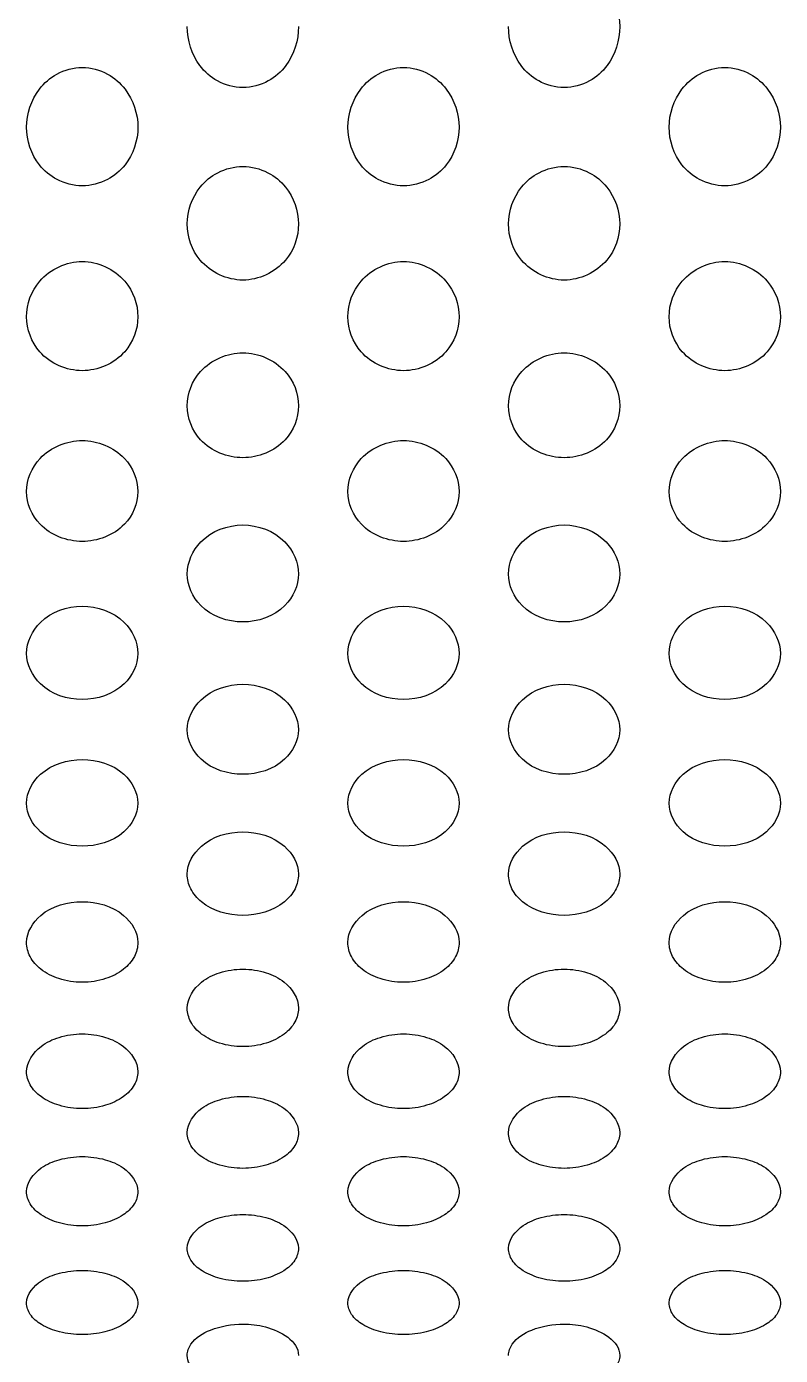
# Model space of a CAD drawing. Header units: millimetres. Extents: x 0 to 1189, y 0 to 841.
# Drawn here: x 548.68 to 569, y 269.14 to 304.96 of the extents above; entities that cross this region are included whole.
import ezdxf

# ---------------------------------------------------------------- set-up
doc = ezdxf.new("R2010")
doc.units = ezdxf.units.MM
doc.header["$LTSCALE"] = 65.395
doc.layers.get('0').update_dxf_attribs({"linetype": 'CONTINUOUS'})

msp = doc.modelspace()

# ---------------------------------------------------------------- linework, layer by layer
at = {"color": 7, "linetype": 'Continuous'}
for points, knots in [([(563.174, 306.642), (563.412, 306.642), (563.87, 306.511), (564.485, 305.936), (564.674, 305.329), (564.674, 304.956)], [0, 0, 0, 0, 0.289154, 0.546649, 1, 1, 1, 1]), ([(554.514, 303.312), (554.277, 303.312), (553.824, 303.433), (553.201, 303.986), (553.014, 304.588), (553.014, 304.956)], [0, 0, 0, 0, 0.290453, 0.547864, 1, 1, 1, 1]), ([(556.014, 304.956), (556.014, 304.588), (555.827, 303.986), (555.204, 303.433), (554.75, 303.312), (554.514, 303.312)], [0, 0, 0, 0, 0.452107, 0.709493, 1, 1, 1, 1]), ([(563.174, 303.312), (562.938, 303.312), (562.484, 303.433), (561.861, 303.986), (561.674, 304.588), (561.674, 304.956)], [0, 0, 0, 0, 0.290447, 0.547864, 1, 1, 1, 1]), ([(564.674, 304.956), (564.674, 304.588), (564.487, 303.986), (563.864, 303.433), (563.41, 303.312), (563.174, 303.312)], [0, 0, 0, 0, 0.452106, 0.709494, 1, 1, 1, 1]), ([(548.684, 302.24), (548.684, 302.601), (548.88, 303.192), (549.498, 303.734), (549.949, 303.855), (550.184, 303.855)], [0, 0, 0, 0, 0.449563, 0.708238, 1, 1, 1, 1]), ([(550.184, 303.855), (550.419, 303.855), (550.869, 303.734), (551.487, 303.192), (551.684, 302.601), (551.684, 302.24)], [0, 0, 0, 0, 0.291801, 0.550462, 1, 1, 1, 1]), ([(557.344, 302.24), (557.344, 302.601), (557.54, 303.192), (558.158, 303.734), (558.609, 303.855), (558.844, 303.855)], [0, 0, 0, 0, 0.449563, 0.708238, 1, 1, 1, 1]), ([(558.844, 303.855), (559.079, 303.855), (559.529, 303.734), (560.148, 303.192), (560.344, 302.601), (560.344, 302.24)], [0, 0, 0, 0, 0.291801, 0.550462, 1, 1, 1, 1]), ([(566.004, 302.24), (566.004, 302.601), (566.201, 303.192), (566.819, 303.734), (567.269, 303.855), (567.504, 303.855)], [0, 0, 0, 0, 0.449563, 0.708237, 1, 1, 1, 1]), ([(567.504, 303.855), (567.739, 303.855), (568.19, 303.734), (568.808, 303.192), (569.004, 302.601), (569.004, 302.24)], [0, 0, 0, 0, 0.291801, 0.550462, 1, 1, 1, 1]), ([(550.184, 300.664), (549.951, 300.664), (549.504, 300.776), (548.879, 301.297), (548.684, 301.883), (548.684, 302.24)], [0, 0, 0, 0, 0.293076, 0.551719, 1, 1, 1, 1]), ([(551.684, 302.24), (551.684, 301.883), (551.489, 301.297), (550.863, 300.776), (550.417, 300.664), (550.184, 300.664)], [0, 0, 0, 0, 0.448254, 0.706871, 1, 1, 1, 1]), ([(558.844, 300.664), (558.611, 300.664), (558.164, 300.776), (557.539, 301.297), (557.344, 301.883), (557.344, 302.24)], [0, 0, 0, 0, 0.293076, 0.551719, 1, 1, 1, 1]), ([(560.344, 302.24), (560.344, 301.883), (560.149, 301.297), (559.524, 300.776), (559.077, 300.664), (558.844, 300.664)], [0, 0, 0, 0, 0.448254, 0.706871, 1, 1, 1, 1]), ([(567.504, 300.664), (567.271, 300.664), (566.824, 300.776), (566.199, 301.297), (566.004, 301.883), (566.004, 302.24)], [0, 0, 0, 0, 0.293077, 0.55172, 1, 1, 1, 1]), ([(569.004, 302.24), (569.004, 301.883), (568.809, 301.297), (568.184, 300.776), (567.737, 300.664), (567.504, 300.664)], [0, 0, 0, 0, 0.448253, 0.70687, 1, 1, 1, 1]), ([(553.014, 299.635), (553.014, 299.986), (553.218, 300.561), (553.838, 301.073), (554.282, 301.185), (554.514, 301.185)], [0, 0, 0, 0, 0.445705, 0.705614, 1, 1, 1, 1]), ([(554.514, 301.185), (554.746, 301.185), (555.189, 301.073), (555.81, 300.561), (556.014, 299.986), (556.014, 299.635)], [0, 0, 0, 0, 0.29442, 0.554319, 1, 1, 1, 1]), ([(561.674, 299.635), (561.674, 299.986), (561.878, 300.561), (562.499, 301.073), (562.942, 301.185), (563.174, 301.185)], [0, 0, 0, 0, 0.445705, 0.705613, 1, 1, 1, 1]), ([(563.174, 301.185), (563.406, 301.185), (563.85, 301.073), (564.47, 300.561), (564.674, 299.986), (564.674, 299.635)], [0, 0, 0, 0, 0.29442, 0.554319, 1, 1, 1, 1]), ([(554.514, 298.122), (554.091, 298.122), (553.282, 298.492), (553.014, 299.289), (553.014, 299.635)], [0, 0, 0, 0, 0.549673, 1, 1, 1, 1]), ([(556.014, 299.635), (556.014, 299.289), (555.746, 298.492), (554.936, 298.122), (554.514, 298.122)], [0, 0, 0, 0, 0.450304, 1, 1, 1, 1]), ([(563.174, 298.122), (562.752, 298.122), (561.942, 298.492), (561.674, 299.289), (561.674, 299.635)], [0, 0, 0, 0, 0.549674, 1, 1, 1, 1]), ([(564.674, 299.635), (564.674, 299.289), (564.406, 298.492), (563.597, 298.122), (563.174, 298.122)], [0, 0, 0, 0, 0.450304, 1, 1, 1, 1]), ([(548.684, 297.134), (548.684, 297.475), (548.965, 298.259), (549.763, 298.622), (550.184, 298.622)], [0, 0, 0, 0, 0.447607, 1, 1, 1, 1]), ([(550.184, 298.622), (550.604, 298.622), (551.402, 298.259), (551.684, 297.475), (551.684, 297.134)], [0, 0, 0, 0, 0.552413, 1, 1, 1, 1]), ([(557.344, 297.134), (557.344, 297.475), (557.626, 298.259), (558.424, 298.622), (558.844, 298.622)], [0, 0, 0, 0, 0.447607, 1, 1, 1, 1]), ([(558.844, 298.622), (559.264, 298.622), (560.062, 298.259), (560.344, 297.475), (560.344, 297.134)], [0, 0, 0, 0, 0.552413, 1, 1, 1, 1]), ([(566.004, 297.134), (566.004, 297.475), (566.286, 298.259), (567.084, 298.622), (567.504, 298.622)], [0, 0, 0, 0, 0.447607, 1, 1, 1, 1]), ([(567.504, 298.622), (567.925, 298.622), (568.723, 298.259), (569.004, 297.475), (569.004, 297.134)], [0, 0, 0, 0, 0.552413, 1, 1, 1, 1]), ([(550.184, 295.681), (549.766, 295.681), (548.968, 296.018), (548.684, 296.798), (548.684, 297.134)], [0, 0, 0, 0, 0.553972, 1, 1, 1, 1]), ([(551.684, 297.134), (551.684, 296.798), (551.4, 296.019), (550.601, 295.681), (550.184, 295.681)], [0, 0, 0, 0, 0.446007, 1, 1, 1, 1]), ([(558.844, 295.681), (558.426, 295.681), (557.628, 296.018), (557.344, 296.798), (557.344, 297.134)], [0, 0, 0, 0, 0.553972, 1, 1, 1, 1]), ([(560.344, 297.134), (560.344, 296.798), (560.06, 296.019), (559.261, 295.681), (558.844, 295.681)], [0, 0, 0, 0, 0.446007, 1, 1, 1, 1]), ([(567.504, 295.681), (567.087, 295.681), (566.288, 296.018), (566.004, 296.798), (566.004, 297.134)], [0, 0, 0, 0, 0.553972, 1, 1, 1, 1]), ([(569.004, 297.134), (569.004, 296.798), (568.72, 296.019), (567.922, 295.681), (567.504, 295.681)], [0, 0, 0, 0, 0.446007, 1, 1, 1, 1]), ([(553.014, 294.732), (553.014, 295.063), (553.311, 295.83), (554.098, 296.162), (554.514, 296.162)], [0, 0, 0, 0, 0.443322, 1, 1, 1, 1]), ([(554.514, 296.162), (554.929, 296.162), (555.717, 295.83), (556.014, 295.063), (556.014, 294.732)], [0, 0, 0, 0, 0.556697, 1, 1, 1, 1]), ([(561.674, 294.732), (561.674, 295.063), (561.971, 295.83), (562.758, 296.162), (563.174, 296.162)], [0, 0, 0, 0, 0.443321, 1, 1, 1, 1]), ([(563.174, 296.162), (563.59, 296.162), (564.377, 295.83), (564.674, 295.063), (564.674, 294.732)], [0, 0, 0, 0, 0.556698, 1, 1, 1, 1]), ([(554.514, 293.335), (554.101, 293.335), (553.314, 293.642), (553.014, 294.405), (553.014, 294.732)], [0, 0, 0, 0, 0.558286, 1, 1, 1, 1]), ([(556.014, 294.732), (556.014, 294.405), (555.714, 293.642), (554.927, 293.335), (554.514, 293.335)], [0, 0, 0, 0, 0.441694, 1, 1, 1, 1]), ([(563.174, 293.335), (562.761, 293.335), (561.974, 293.642), (561.674, 294.405), (561.674, 294.732)], [0, 0, 0, 0, 0.558286, 1, 1, 1, 1]), ([(564.674, 294.732), (564.674, 294.405), (564.374, 293.642), (563.587, 293.335), (563.174, 293.335)], [0, 0, 0, 0, 0.441694, 1, 1, 1, 1]), ([(548.684, 292.422), (548.684, 292.744), (548.996, 293.494), (549.772, 293.797), (550.184, 293.797)], [0, 0, 0, 0, 0.438757, 1, 1, 1, 1]), ([(550.184, 293.797), (550.595, 293.797), (551.371, 293.494), (551.684, 292.744), (551.684, 292.422)], [0, 0, 0, 0, 0.561263, 1, 1, 1, 1]), ([(557.344, 292.422), (557.344, 292.744), (557.656, 293.494), (558.433, 293.797), (558.844, 293.797)], [0, 0, 0, 0, 0.438757, 1, 1, 1, 1]), ([(558.844, 293.797), (559.255, 293.797), (560.032, 293.494), (560.344, 292.744), (560.344, 292.422)], [0, 0, 0, 0, 0.561263, 1, 1, 1, 1]), ([(566.004, 292.422), (566.004, 292.744), (566.317, 293.494), (567.093, 293.797), (567.504, 293.797)], [0, 0, 0, 0, 0.438757, 1, 1, 1, 1]), ([(567.504, 293.797), (567.916, 293.797), (568.692, 293.494), (569.004, 292.744), (569.004, 292.422)], [0, 0, 0, 0, 0.561261, 1, 1, 1, 1]), ([(550.184, 291.079), (549.775, 291.079), (548.999, 291.359), (548.684, 292.105), (548.684, 292.422)], [0, 0, 0, 0, 0.562882, 1, 1, 1, 1]), ([(551.684, 292.422), (551.684, 292.105), (551.368, 291.359), (550.593, 291.079), (550.184, 291.079)], [0, 0, 0, 0, 0.437102, 1, 1, 1, 1]), ([(558.844, 291.079), (558.435, 291.079), (557.659, 291.359), (557.344, 292.105), (557.344, 292.422)], [0, 0, 0, 0, 0.562882, 1, 1, 1, 1]), ([(560.344, 292.422), (560.344, 292.105), (560.028, 291.359), (559.253, 291.079), (558.844, 291.079)], [0, 0, 0, 0, 0.437102, 1, 1, 1, 1]), ([(567.504, 291.079), (567.095, 291.079), (566.32, 291.359), (566.004, 292.105), (566.004, 292.422)], [0, 0, 0, 0, 0.562882, 1, 1, 1, 1]), ([(569.004, 292.422), (569.004, 292.105), (568.689, 291.359), (567.913, 291.079), (567.504, 291.079)], [0, 0, 0, 0, 0.437104, 1, 1, 1, 1]), ([(553.014, 290.2), (553.014, 290.513), (553.342, 291.247), (554.106, 291.523), (554.514, 291.523)], [0, 0, 0, 0, 0.434461, 1, 1, 1, 1]), ([(554.514, 291.523), (554.921, 291.523), (555.686, 291.247), (556.014, 290.513), (556.014, 290.2)], [0, 0, 0, 0, 0.565554, 1, 1, 1, 1]), ([(561.674, 290.2), (561.674, 290.513), (562.002, 291.247), (562.767, 291.523), (563.174, 291.523)], [0, 0, 0, 0, 0.434462, 1, 1, 1, 1]), ([(563.174, 291.523), (563.581, 291.523), (564.346, 291.247), (564.674, 290.513), (564.674, 290.2)], [0, 0, 0, 0, 0.565554, 1, 1, 1, 1]), ([(554.514, 288.907), (554.109, 288.907), (553.345, 289.162), (553.014, 289.891), (553.014, 290.2)], [0, 0, 0, 0, 0.567197, 1, 1, 1, 1]), ([(556.014, 290.2), (556.014, 289.891), (555.683, 289.162), (554.919, 288.907), (554.514, 288.907)], [0, 0, 0, 0, 0.43279, 1, 1, 1, 1]), ([(563.174, 288.907), (562.769, 288.907), (562.005, 289.162), (561.674, 289.891), (561.674, 290.2)], [0, 0, 0, 0, 0.567198, 1, 1, 1, 1]), ([(564.674, 290.2), (564.674, 289.891), (564.343, 289.162), (563.579, 288.907), (563.174, 288.907)], [0, 0, 0, 0, 0.43279, 1, 1, 1, 1]), ([(548.684, 288.062), (548.684, 288.366), (549.027, 289.083), (549.78, 289.335), (550.184, 289.335)], [0, 0, 0, 0, 0.430159, 1, 1, 1, 1]), ([(550.184, 289.335), (550.587, 289.335), (551.341, 289.083), (551.684, 288.366), (551.684, 288.062)], [0, 0, 0, 0, 0.569852, 1, 1, 1, 1]), ([(557.344, 288.062), (557.344, 288.366), (557.687, 289.083), (558.44, 289.335), (558.844, 289.335)], [0, 0, 0, 0, 0.430159, 1, 1, 1, 1]), ([(558.844, 289.335), (559.248, 289.335), (560.001, 289.083), (560.344, 288.366), (560.344, 288.062)], [0, 0, 0, 0, 0.569852, 1, 1, 1, 1]), ([(566.004, 288.062), (566.004, 288.366), (566.347, 289.083), (567.101, 289.335), (567.504, 289.335)], [0, 0, 0, 0, 0.430157, 1, 1, 1, 1]), ([(567.504, 289.335), (567.908, 289.335), (568.661, 289.083), (569.004, 288.366), (569.004, 288.062)], [0, 0, 0, 0, 0.56985, 1, 1, 1, 1]), ([(550.184, 286.817), (549.782, 286.817), (549.03, 287.048), (548.684, 287.761), (548.684, 288.062)], [0, 0, 0, 0, 0.571519, 1, 1, 1, 1]), ([(551.684, 288.062), (551.684, 287.761), (551.337, 287.048), (550.585, 286.817), (550.184, 286.817)], [0, 0, 0, 0, 0.428474, 1, 1, 1, 1]), ([(558.844, 286.817), (558.442, 286.817), (557.691, 287.048), (557.344, 287.761), (557.344, 288.062)], [0, 0, 0, 0, 0.571519, 1, 1, 1, 1]), ([(560.344, 288.062), (560.344, 287.761), (559.997, 287.048), (559.246, 286.817), (558.844, 286.817)], [0, 0, 0, 0, 0.428474, 1, 1, 1, 1]), ([(567.504, 286.817), (567.103, 286.817), (566.351, 287.048), (566.004, 287.761), (566.004, 288.062)], [0, 0, 0, 0, 0.571522, 1, 1, 1, 1]), ([(569.004, 288.062), (569.004, 287.761), (568.658, 287.048), (567.906, 286.817), (567.504, 286.817)], [0, 0, 0, 0, 0.428477, 1, 1, 1, 1]), ([(553.014, 286.003), (553.014, 286.299), (553.372, 287), (554.114, 287.229), (554.514, 287.229)], [0, 0, 0, 0, 0.425853, 1, 1, 1, 1]), ([(554.514, 287.229), (554.914, 287.229), (555.655, 287), (556.014, 286.299), (556.014, 286.003)], [0, 0, 0, 0, 0.574153, 1, 1, 1, 1]), ([(561.674, 286.003), (561.674, 286.299), (562.032, 287), (562.774, 287.229), (563.174, 287.229)], [0, 0, 0, 0, 0.425852, 1, 1, 1, 1]), ([(563.174, 287.229), (563.574, 287.229), (564.316, 287), (564.674, 286.299), (564.674, 286.003)], [0, 0, 0, 0, 0.574153, 1, 1, 1, 1]), ([(554.514, 284.804), (554.116, 284.804), (553.376, 285.014), (553.014, 285.709), (553.014, 286.003)], [0, 0, 0, 0, 0.575838, 1, 1, 1, 1]), ([(556.014, 286.003), (556.014, 285.709), (555.652, 285.014), (554.912, 284.804), (554.514, 284.804)], [0, 0, 0, 0, 0.424159, 1, 1, 1, 1]), ([(563.174, 284.804), (562.776, 284.804), (562.036, 285.014), (561.674, 285.709), (561.674, 286.003)], [0, 0, 0, 0, 0.575842, 1, 1, 1, 1]), ([(564.674, 286.003), (564.674, 285.709), (564.312, 285.014), (563.572, 284.804), (563.174, 284.804)], [0, 0, 0, 0, 0.424158, 1, 1, 1, 1]), ([(548.684, 284.02), (548.684, 284.309), (549.057, 284.993), (549.787, 285.201), (550.184, 285.201)], [0, 0, 0, 0, 0.421546, 1, 1, 1, 1]), ([(550.184, 285.201), (550.581, 285.201), (551.31, 284.993), (551.684, 284.309), (551.684, 284.02)], [0, 0, 0, 0, 0.578454, 1, 1, 1, 1]), ([(557.344, 284.02), (557.344, 284.309), (557.718, 284.993), (558.447, 285.201), (558.844, 285.201)], [0, 0, 0, 0, 0.421546, 1, 1, 1, 1]), ([(558.844, 285.201), (559.241, 285.201), (559.97, 284.993), (560.344, 284.309), (560.344, 284.02)], [0, 0, 0, 0, 0.578454, 1, 1, 1, 1]), ([(566.004, 284.02), (566.004, 284.309), (566.378, 284.993), (567.107, 285.201), (567.504, 285.201)], [0, 0, 0, 0, 0.421544, 1, 1, 1, 1]), ([(567.504, 285.201), (567.901, 285.201), (568.631, 284.993), (569.004, 284.309), (569.004, 284.02)], [0, 0, 0, 0, 0.578452, 1, 1, 1, 1]), ([(550.184, 282.865), (549.788, 282.865), (549.061, 283.055), (548.684, 283.734), (548.684, 284.02)], [0, 0, 0, 0, 0.580161, 1, 1, 1, 1]), ([(551.684, 284.02), (551.684, 283.734), (551.306, 283.055), (550.579, 282.865), (550.184, 282.865)], [0, 0, 0, 0, 0.419845, 1, 1, 1, 1]), ([(558.844, 282.865), (558.449, 282.865), (557.721, 283.055), (557.344, 283.734), (557.344, 284.02)], [0, 0, 0, 0, 0.580161, 1, 1, 1, 1]), ([(560.344, 284.02), (560.344, 283.734), (559.966, 283.055), (559.239, 282.865), (558.844, 282.865)], [0, 0, 0, 0, 0.419845, 1, 1, 1, 1]), ([(567.504, 282.865), (567.109, 282.865), (566.382, 283.055), (566.004, 283.734), (566.004, 284.02)], [0, 0, 0, 0, 0.580163, 1, 1, 1, 1]), ([(569.004, 284.02), (569.004, 283.734), (568.627, 283.055), (567.899, 282.865), (567.504, 282.865)], [0, 0, 0, 0, 0.419847, 1, 1, 1, 1]), ([(553.014, 282.109), (553.014, 282.391), (553.402, 283.058), (554.12, 283.247), (554.514, 283.247)], [0, 0, 0, 0, 0.417247, 1, 1, 1, 1]), ([(554.514, 283.247), (554.908, 283.247), (555.625, 283.058), (556.014, 282.391), (556.014, 282.109)], [0, 0, 0, 0, 0.582751, 1, 1, 1, 1]), ([(561.674, 282.109), (561.674, 282.391), (562.063, 283.058), (562.78, 283.247), (563.174, 283.247)], [0, 0, 0, 0, 0.417243, 1, 1, 1, 1]), ([(563.174, 283.247), (563.568, 283.247), (564.285, 283.058), (564.674, 282.391), (564.674, 282.109)], [0, 0, 0, 0, 0.582751, 1, 1, 1, 1]), ([(554.514, 280.997), (554.121, 280.997), (553.539, 281.157), (553.087, 281.686), (553.014, 281.975), (553.014, 282.109)], [0, 0, 0, 0, 0.578374, 0.802433, 1, 1, 1, 1]), ([(556.014, 282.109), (556.014, 281.975), (555.941, 281.686), (555.489, 281.157), (554.906, 280.997), (554.514, 280.997)], [0, 0, 0, 0, 0.197565, 0.421631, 1, 1, 1, 1]), ([(563.174, 280.997), (562.782, 280.997), (562.199, 281.157), (561.747, 281.686), (561.674, 281.975), (561.674, 282.109)], [0, 0, 0, 0, 0.578382, 0.802433, 1, 1, 1, 1]), ([(564.674, 282.109), (564.674, 281.975), (564.601, 281.686), (564.149, 281.157), (563.566, 280.997), (563.174, 280.997)], [0, 0, 0, 0, 0.197565, 0.421631, 1, 1, 1, 1]), ([(548.684, 280.269), (548.684, 280.544), (549.087, 281.194), (549.792, 281.365), (550.184, 281.365)], [0, 0, 0, 0, 0.412949, 1, 1, 1, 1]), ([(550.184, 281.365), (550.575, 281.365), (551.28, 281.194), (551.684, 280.544), (551.684, 280.269)], [0, 0, 0, 0, 0.587043, 1, 1, 1, 1]), ([(557.344, 280.269), (557.344, 280.544), (557.748, 281.194), (558.453, 281.365), (558.844, 281.365)], [0, 0, 0, 0, 0.412949, 1, 1, 1, 1]), ([(558.844, 281.365), (559.235, 281.365), (559.94, 281.194), (560.344, 280.544), (560.344, 280.269)], [0, 0, 0, 0, 0.587043, 1, 1, 1, 1]), ([(566.004, 280.269), (566.004, 280.544), (566.408, 281.194), (567.113, 281.365), (567.504, 281.365)], [0, 0, 0, 0, 0.412948, 1, 1, 1, 1]), ([(567.504, 281.365), (567.895, 281.365), (568.601, 281.194), (569.004, 280.544), (569.004, 280.269)], [0, 0, 0, 0, 0.587046, 1, 1, 1, 1]), ([(550.184, 279.197), (549.971, 279.197), (549.573, 279.255), (549.077, 279.502), (548.759, 279.856), (548.684, 280.139), (548.684, 280.269)], [0, 0, 0, 0, 0.314831, 0.585657, 0.807056, 1, 1, 1, 1]), ([(551.684, 280.269), (551.684, 280.139), (551.609, 279.856), (551.291, 279.502), (550.794, 279.255), (550.396, 279.197), (550.184, 279.197)], [0, 0, 0, 0, 0.192942, 0.414359, 0.685175, 1, 1, 1, 1]), ([(558.844, 279.197), (558.632, 279.197), (558.234, 279.255), (557.737, 279.502), (557.419, 279.856), (557.344, 280.139), (557.344, 280.269)], [0, 0, 0, 0, 0.314831, 0.585657, 0.807056, 1, 1, 1, 1]), ([(560.344, 280.269), (560.344, 280.139), (560.269, 279.856), (559.951, 279.502), (559.454, 279.255), (559.056, 279.197), (558.844, 279.197)], [0, 0, 0, 0, 0.192942, 0.414359, 0.685175, 1, 1, 1, 1]), ([(567.504, 279.197), (567.292, 279.197), (566.894, 279.255), (566.397, 279.502), (566.079, 279.856), (566.004, 280.139), (566.004, 280.269)], [0, 0, 0, 0, 0.314832, 0.585658, 0.807056, 1, 1, 1, 1]), ([(569.004, 280.269), (569.004, 280.139), (568.929, 279.856), (568.611, 279.502), (568.115, 279.255), (567.717, 279.197), (567.504, 279.197)], [0, 0, 0, 0, 0.192941, 0.414358, 0.68517, 1, 1, 1, 1]), ([(553.014, 278.495), (553.014, 278.764), (553.304, 279.204), (553.904, 279.489), (554.302, 279.551), (554.514, 279.551)], [0, 0, 0, 0, 0.405349, 0.680321, 1, 1, 1, 1]), ([(554.514, 279.551), (554.726, 279.551), (555.123, 279.489), (555.724, 279.204), (556.014, 278.764), (556.014, 278.495)], [0, 0, 0, 0, 0.319669, 0.594653, 1, 1, 1, 1]), ([(561.674, 278.495), (561.674, 278.764), (561.964, 279.204), (562.565, 279.489), (562.962, 279.551), (563.174, 279.551)], [0, 0, 0, 0, 0.405349, 0.680317, 1, 1, 1, 1]), ([(563.174, 279.551), (563.386, 279.551), (563.784, 279.489), (564.384, 279.204), (564.674, 278.764), (564.674, 278.495)], [0, 0, 0, 0, 0.319669, 0.594653, 1, 1, 1, 1]), ([(554.514, 277.462), (554.303, 277.462), (553.908, 277.518), (553.413, 277.753), (553.091, 278.093), (553.014, 278.369), (553.014, 278.495)], [0, 0, 0, 0, 0.317237, 0.58954, 0.810113, 1, 1, 1, 1]), ([(556.014, 278.495), (556.014, 278.369), (555.937, 278.093), (555.615, 277.753), (555.12, 277.518), (554.725, 277.462), (554.514, 277.462)], [0, 0, 0, 0, 0.189888, 0.410459, 0.682755, 1, 1, 1, 1]), ([(563.174, 277.462), (562.963, 277.462), (562.568, 277.518), (562.073, 277.753), (561.751, 278.093), (561.674, 278.369), (561.674, 278.495)], [0, 0, 0, 0, 0.317224, 0.589539, 0.810115, 1, 1, 1, 1]), ([(564.674, 278.495), (564.674, 278.369), (564.597, 278.093), (564.275, 277.753), (563.78, 277.518), (563.385, 277.462), (563.174, 277.462)], [0, 0, 0, 0, 0.189888, 0.410459, 0.682756, 1, 1, 1, 1]), ([(548.684, 276.786), (548.684, 277.048), (548.983, 277.476), (549.578, 277.745), (549.973, 277.804), (550.184, 277.804)], [0, 0, 0, 0, 0.401279, 0.677907, 1, 1, 1, 1]), ([(550.184, 277.804), (550.394, 277.804), (550.789, 277.745), (551.385, 277.476), (551.684, 277.048), (551.684, 276.786)], [0, 0, 0, 0, 0.322074, 0.598721, 1, 1, 1, 1]), ([(557.344, 276.786), (557.344, 277.048), (557.643, 277.476), (558.239, 277.745), (558.634, 277.804), (558.844, 277.804)], [0, 0, 0, 0, 0.401279, 0.677907, 1, 1, 1, 1]), ([(558.844, 277.804), (559.054, 277.804), (559.449, 277.745), (560.045, 277.476), (560.344, 277.048), (560.344, 276.786)], [0, 0, 0, 0, 0.322074, 0.598721, 1, 1, 1, 1]), ([(566.004, 276.786), (566.004, 277.048), (566.303, 277.476), (566.899, 277.745), (567.294, 277.804), (567.504, 277.804)], [0, 0, 0, 0, 0.401279, 0.677905, 1, 1, 1, 1]), ([(567.504, 277.804), (567.715, 277.804), (568.11, 277.745), (568.705, 277.476), (569.004, 277.048), (569.004, 276.786)], [0, 0, 0, 0, 0.322074, 0.598721, 1, 1, 1, 1]), ([(550.184, 275.791), (549.974, 275.791), (549.582, 275.844), (549.088, 276.068), (548.763, 276.394), (548.684, 276.664), (548.684, 276.786)], [0, 0, 0, 0, 0.319477, 0.59335, 0.813194, 1, 1, 1, 1]), ([(551.684, 276.786), (551.684, 276.664), (551.604, 276.394), (551.28, 276.068), (550.786, 275.844), (550.393, 275.791), (550.184, 275.791)], [0, 0, 0, 0, 0.18681, 0.406649, 0.680505, 1, 1, 1, 1]), ([(558.844, 275.791), (558.634, 275.791), (558.242, 275.844), (557.748, 276.068), (557.423, 276.394), (557.344, 276.664), (557.344, 276.786)], [0, 0, 0, 0, 0.319477, 0.59335, 0.813194, 1, 1, 1, 1]), ([(560.344, 276.786), (560.344, 276.664), (560.265, 276.394), (559.94, 276.068), (559.446, 275.844), (559.054, 275.791), (558.844, 275.791)], [0, 0, 0, 0, 0.18681, 0.406649, 0.680505, 1, 1, 1, 1]), ([(567.504, 275.791), (567.294, 275.791), (566.902, 275.844), (566.408, 276.068), (566.084, 276.394), (566.004, 276.664), (566.004, 276.786)], [0, 0, 0, 0, 0.319475, 0.59335, 0.813195, 1, 1, 1, 1]), ([(569.004, 276.786), (569.004, 276.664), (568.925, 276.394), (568.6, 276.068), (568.106, 275.844), (567.714, 275.791), (567.504, 275.791)], [0, 0, 0, 0, 0.18681, 0.406649, 0.680503, 1, 1, 1, 1]), ([(553.014, 275.14), (553.014, 275.396), (553.322, 275.811), (553.912, 276.064), (554.305, 276.12), (554.514, 276.12)], [0, 0, 0, 0, 0.397212, 0.675521, 1, 1, 1, 1]), ([(554.514, 276.12), (554.723, 276.12), (555.115, 276.064), (555.706, 275.811), (556.014, 275.396), (556.014, 275.14)], [0, 0, 0, 0, 0.324467, 0.602789, 1, 1, 1, 1]), ([(561.674, 275.14), (561.674, 275.396), (561.982, 275.811), (562.573, 276.064), (562.965, 276.12), (563.174, 276.12)], [0, 0, 0, 0, 0.397211, 0.675518, 1, 1, 1, 1]), ([(563.174, 276.12), (563.383, 276.12), (563.776, 276.064), (564.366, 275.811), (564.674, 275.396), (564.674, 275.14)], [0, 0, 0, 0, 0.324466, 0.602789, 1, 1, 1, 1]), ([(554.514, 274.181), (554.305, 274.181), (553.916, 274.231), (553.423, 274.445), (553.096, 274.757), (553.014, 275.021), (553.014, 275.14)], [0, 0, 0, 0, 0.32172, 0.597162, 0.816314, 1, 1, 1, 1]), ([(556.014, 275.14), (556.014, 275.021), (555.932, 274.757), (555.604, 274.445), (555.112, 274.231), (554.722, 274.181), (554.514, 274.181)], [0, 0, 0, 0, 0.183687, 0.402837, 0.678275, 1, 1, 1, 1]), ([(563.174, 274.181), (562.966, 274.181), (562.576, 274.231), (562.083, 274.445), (561.756, 274.757), (561.674, 275.021), (561.674, 275.14)], [0, 0, 0, 0, 0.321708, 0.597163, 0.816317, 1, 1, 1, 1]), ([(564.674, 275.14), (564.674, 275.021), (564.592, 274.757), (564.265, 274.445), (563.772, 274.231), (563.383, 274.181), (563.174, 274.181)], [0, 0, 0, 0, 0.183687, 0.402837, 0.678275, 1, 1, 1, 1]), ([(548.684, 273.554), (548.684, 273.804), (549, 274.206), (549.586, 274.444), (549.976, 274.498), (550.184, 274.498)], [0, 0, 0, 0, 0.39315, 0.673151, 1, 1, 1, 1]), ([(550.184, 274.498), (550.392, 274.498), (550.782, 274.444), (551.367, 274.206), (551.684, 273.804), (551.684, 273.554)], [0, 0, 0, 0, 0.326836, 0.606851, 1, 1, 1, 1]), ([(557.344, 273.554), (557.344, 273.804), (557.66, 274.206), (558.246, 274.444), (558.636, 274.498), (558.844, 274.498)], [0, 0, 0, 0, 0.39315, 0.673151, 1, 1, 1, 1]), ([(558.844, 274.498), (559.052, 274.498), (559.442, 274.444), (560.027, 274.206), (560.344, 273.804), (560.344, 273.554)], [0, 0, 0, 0, 0.326836, 0.606851, 1, 1, 1, 1]), ([(566.004, 273.554), (566.004, 273.804), (566.321, 274.206), (566.906, 274.444), (567.296, 274.498), (567.504, 274.498)], [0, 0, 0, 0, 0.39315, 0.67315, 1, 1, 1, 1]), ([(567.504, 274.498), (567.712, 274.498), (568.102, 274.444), (568.688, 274.206), (569.004, 273.804), (569.004, 273.554)], [0, 0, 0, 0, 0.326835, 0.606851, 1, 1, 1, 1]), ([(550.184, 272.63), (549.976, 272.63), (549.589, 272.678), (549.098, 272.881), (548.768, 273.18), (548.684, 273.438), (548.684, 273.554)], [0, 0, 0, 0, 0.323924, 0.600976, 0.819481, 1, 1, 1, 1]), ([(551.684, 273.554), (551.684, 273.438), (551.599, 273.18), (551.269, 272.881), (550.778, 272.678), (550.391, 272.63), (550.184, 272.63)], [0, 0, 0, 0, 0.180523, 0.399024, 0.676062, 1, 1, 1, 1]), ([(558.844, 272.63), (558.637, 272.63), (558.25, 272.678), (557.758, 272.881), (557.428, 273.18), (557.344, 273.438), (557.344, 273.554)], [0, 0, 0, 0, 0.323924, 0.600976, 0.819481, 1, 1, 1, 1]), ([(560.344, 273.554), (560.344, 273.438), (560.26, 273.18), (559.929, 272.881), (559.438, 272.678), (559.051, 272.63), (558.844, 272.63)], [0, 0, 0, 0, 0.180523, 0.399024, 0.676062, 1, 1, 1, 1]), ([(567.504, 272.63), (567.297, 272.63), (566.91, 272.678), (566.419, 272.881), (566.089, 273.18), (566.004, 273.438), (566.004, 273.554)], [0, 0, 0, 0, 0.323923, 0.600976, 0.819481, 1, 1, 1, 1]), ([(569.004, 273.554), (569.004, 273.438), (568.92, 273.18), (568.59, 272.881), (568.099, 272.678), (567.712, 272.63), (567.504, 272.63)], [0, 0, 0, 0, 0.180524, 0.399024, 0.676061, 1, 1, 1, 1]), ([(553.014, 272.026), (553.014, 272.27), (553.339, 272.659), (553.919, 272.884), (554.307, 272.936), (554.514, 272.936)], [0, 0, 0, 0, 0.3891, 0.67081, 1, 1, 1, 1]), ([(554.514, 272.936), (554.721, 272.936), (555.109, 272.884), (555.689, 272.659), (556.014, 272.27), (556.014, 272.026)], [0, 0, 0, 0, 0.329187, 0.610901, 1, 1, 1, 1]), ([(561.674, 272.026), (561.674, 272.27), (561.999, 272.659), (562.579, 272.884), (562.967, 272.936), (563.174, 272.936)], [0, 0, 0, 0, 0.3891, 0.670806, 1, 1, 1, 1]), ([(563.174, 272.936), (563.381, 272.936), (563.769, 272.884), (564.349, 272.659), (564.674, 272.27), (564.674, 272.026)], [0, 0, 0, 0, 0.329186, 0.610902, 1, 1, 1, 1]), ([(554.514, 271.137), (554.308, 271.137), (553.923, 271.182), (553.433, 271.376), (553.101, 271.662), (553.014, 271.914), (553.014, 272.026)], [0, 0, 0, 0, 0.326132, 0.604787, 0.822681, 1, 1, 1, 1]), ([(556.014, 272.026), (556.014, 271.914), (555.927, 271.662), (555.594, 271.376), (555.105, 271.182), (554.72, 271.137), (554.514, 271.137)], [0, 0, 0, 0, 0.177318, 0.395212, 0.673873, 1, 1, 1, 1]), ([(563.174, 271.137), (562.968, 271.137), (562.583, 271.182), (562.093, 271.376), (561.761, 271.662), (561.674, 271.914), (561.674, 272.026)], [0, 0, 0, 0, 0.326123, 0.604788, 0.822684, 1, 1, 1, 1]), ([(564.674, 272.026), (564.674, 271.914), (564.587, 271.662), (564.255, 271.376), (563.765, 271.182), (563.38, 271.137), (563.174, 271.137)], [0, 0, 0, 0, 0.177318, 0.395212, 0.673873, 1, 1, 1, 1]), ([(548.684, 270.555), (548.684, 270.794), (549.018, 271.17), (549.592, 271.381), (549.978, 271.431), (550.184, 271.431)], [0, 0, 0, 0, 0.385064, 0.668484, 1, 1, 1, 1]), ([(550.184, 271.431), (550.389, 271.431), (550.776, 271.381), (551.35, 271.17), (551.684, 270.794), (551.684, 270.555)], [0, 0, 0, 0, 0.331542, 0.615053, 1, 1, 1, 1]), ([(557.344, 270.555), (557.344, 270.794), (557.678, 271.17), (558.252, 271.381), (558.638, 271.431), (558.844, 271.431)], [0, 0, 0, 0, 0.385064, 0.668484, 1, 1, 1, 1]), ([(558.844, 271.431), (559.05, 271.431), (559.436, 271.381), (560.01, 271.17), (560.344, 270.794), (560.344, 270.555)], [0, 0, 0, 0, 0.331542, 0.615053, 1, 1, 1, 1]), ([(566.004, 270.555), (566.004, 270.794), (566.338, 271.17), (566.912, 271.381), (567.298, 271.431), (567.504, 271.431)], [0, 0, 0, 0, 0.385064, 0.668484, 1, 1, 1, 1]), ([(567.504, 271.431), (567.71, 271.431), (568.096, 271.381), (568.67, 271.17), (569.004, 270.794), (569.004, 270.555)], [0, 0, 0, 0, 0.331542, 0.615054, 1, 1, 1, 1]), ([(550.184, 269.699), (549.978, 269.699), (549.596, 269.742), (549.108, 269.927), (548.773, 270.2), (548.684, 270.446), (548.684, 270.555)], [0, 0, 0, 0, 0.328306, 0.608596, 0.825925, 1, 1, 1, 1]), ([(551.684, 270.555), (551.684, 270.446), (551.594, 270.2), (551.26, 269.927), (550.771, 269.742), (550.389, 269.699), (550.184, 269.699)], [0, 0, 0, 0, 0.174033, 0.391313, 0.671691, 1, 1, 1, 1]), ([(558.844, 269.699), (558.639, 269.699), (558.256, 269.742), (557.768, 269.927), (557.434, 270.2), (557.344, 270.446), (557.344, 270.555)], [0, 0, 0, 0, 0.328306, 0.608596, 0.825925, 1, 1, 1, 1]), ([(560.344, 270.555), (560.344, 270.446), (560.254, 270.2), (559.92, 269.927), (559.432, 269.742), (559.049, 269.699), (558.844, 269.699)], [0, 0, 0, 0, 0.174033, 0.391313, 0.671691, 1, 1, 1, 1]), ([(567.504, 269.699), (567.299, 269.699), (566.917, 269.742), (566.428, 269.927), (566.094, 270.2), (566.004, 270.446), (566.004, 270.555)], [0, 0, 0, 0, 0.328306, 0.608596, 0.825925, 1, 1, 1, 1]), ([(569.004, 270.555), (569.004, 270.446), (568.915, 270.2), (568.58, 269.927), (568.092, 269.742), (567.709, 269.699), (567.504, 269.699)], [0, 0, 0, 0, 0.174033, 0.391313, 0.671691, 1, 1, 1, 1]), ([(553.014, 269.139), (553.014, 269.245), (553.14, 269.567), (553.705, 269.9), (554.218, 269.982), (554.514, 269.982)], [0, 0, 0, 0, 0.171987, 0.521398, 1, 1, 1, 1]), ([(554.514, 269.982), (554.719, 269.982), (555.279, 269.936), (556.014, 269.531), (556.014, 269.139)], [0, 0, 0, 0, 0.342948, 1, 1, 1, 1]), ([(561.674, 269.139), (561.674, 269.245), (561.8, 269.567), (562.365, 269.9), (562.878, 269.982), (563.174, 269.982)], [0, 0, 0, 0, 0.172035, 0.521453, 1, 1, 1, 1]), ([(563.174, 269.982), (563.379, 269.982), (563.94, 269.936), (564.674, 269.531), (564.674, 269.139)], [0, 0, 0, 0, 0.342948, 1, 1, 1, 1]), ([(554.514, 268.315), (554.31, 268.315), (553.969, 268.35), (553.538, 268.497), (553.185, 268.706), (553.014, 268.974), (553.014, 269.139)], [0, 0, 0, 0, 0.331782, 0.550489, 0.732256, 1, 1, 1, 1]), ([(564.674, 269.139), (564.674, 269.033), (564.548, 268.713), (563.979, 268.391), (563.469, 268.315), (563.174, 268.315)], [0, 0, 0, 0, 0.171505, 0.520116, 1, 1, 1, 1])]:
    msp.add_open_spline(points, degree=3, knots=knots, dxfattribs=at)

doc.saveas('drawing.dxf')
